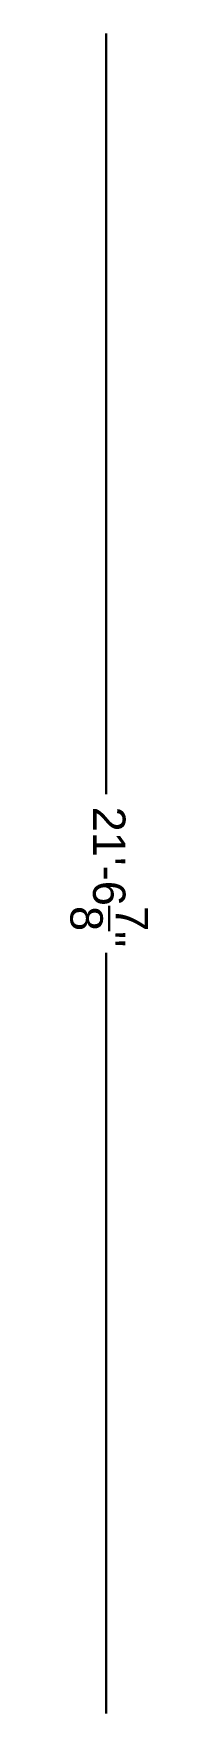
# Model space of a CAD drawing. Header units: inches. Extents: x 240 to 252, y -321 to -62.
import ezdxf

# ---------------------------------------------------------------- set-up
doc = ezdxf.new("R2010")
doc.units = ezdxf.units.IN
doc.header["$MEASUREMENT"] = 0
doc.layers.add('A101-Floorplan-1st-floor', color=7, linetype='Continuous', lineweight=9)
doc.styles.get("Standard").update_dxf_attribs({"font": 'Arial.ttf', "height": 0.25})

msp = doc.modelspace()

# ---------------------------------------------------------------- linework, layer by layer
at = {"layer": 'A101-Floorplan-1st-floor', "lineweight": 30}
for p, q in [((245.21, -62.24), (245.21, -179.45)), ((245.21, -321.15), (245.21, -203.94))]:
    msp.add_line(p, q, dxfattribs=at)

# ---------------------------------------------------------------- texts
at = {"layer": 'A101-Floorplan-1st-floor', "lineweight": 30, "insert": (245.7, -192.22), "char_height": 5, "attachment_point": 5, "rotation": 270}
msp.add_mtext('\\A1;21\'-6{\\H1x;\\S7/8;}"', dxfattribs=at)

doc.saveas('drawing.dxf')
